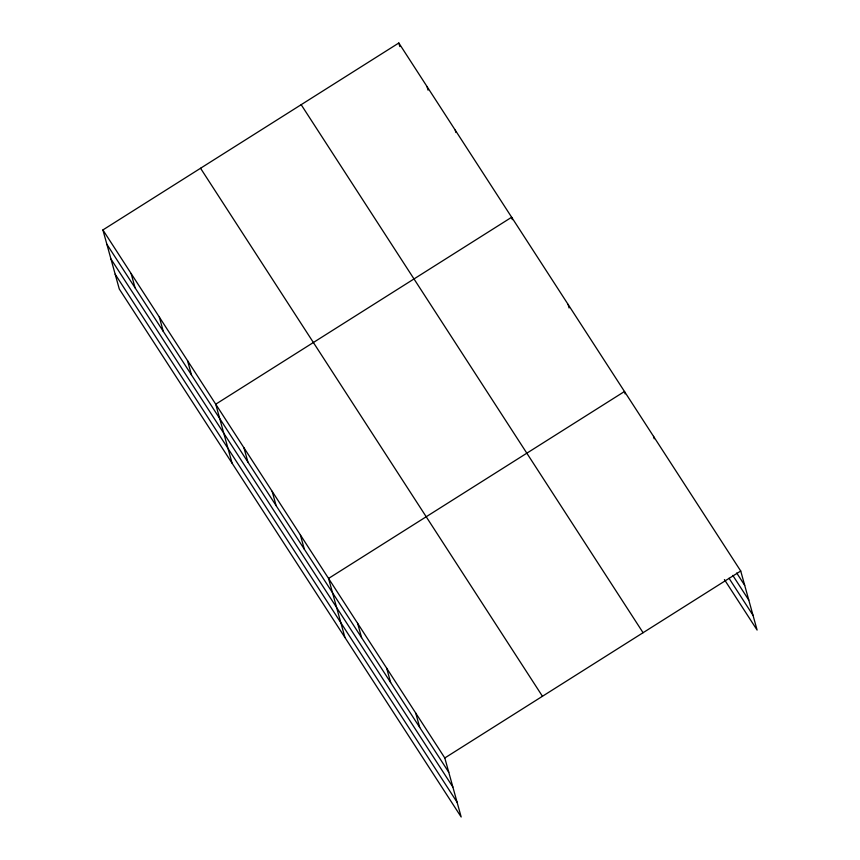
<?xml version="1.0" encoding="UTF-8"?>
<svg xmlns="http://www.w3.org/2000/svg" width="860" height="860" viewBox="0 0 860 860"><rect width="100%" height="100%" fill="white"/><g stroke="black" fill="none" stroke-linecap="round" stroke-linejoin="round"><path stroke-width="1.29" d="M102.899 229.942L444.803 757.972L461.175 817L119.271 288.981L102.899 229.942L398.825 43L740.729 571.018L757.101 630.058L724.41 579.565M444.803 757.972L740.729 571.018M736.708 572.996L744.695 585.337M732.806 575.404L748.791 600.097M729.033 578.264L753.005 615.298M301.172 104.694L643.076 632.713M200.552 168.259L542.456 696.278M106.866 244.261L448.769 772.28M110.962 259.021L452.865 787.04M115.175 274.222L457.079 802.24M653.546 436.375L654.202 438.761M625.145 393.88L624.489 391.493L328.552 578.447L344.925 637.475M568.073 304.375L569.062 307.944M512.323 219.633L511.657 217.247L215.731 404.2L232.093 463.228M455.241 130.129L455.908 132.505M427.033 86.559L428.033 90.139M398.825 43L399.825 46.58M415.735 713.091L419.712 727.399M386.677 668.209L390.644 682.517M357.62 623.328L361.587 637.636M300.344 534.877L304.322 549.196M272.136 491.318L276.114 505.637M243.928 447.759L247.906 462.067M187.523 360.63L191.49 374.949M159.315 317.071L163.282 331.39M131.107 273.512L135.074 287.82"/></g></svg>
